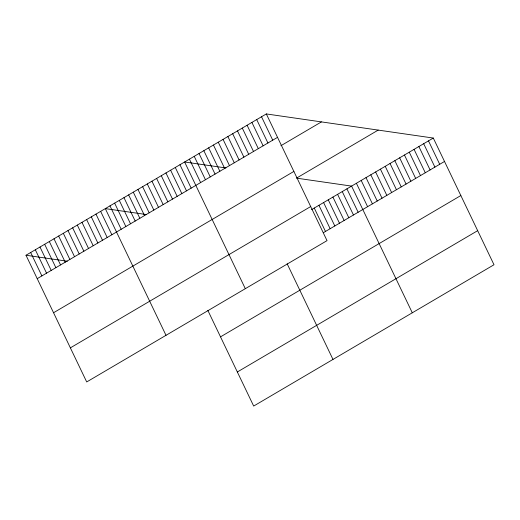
<?xml version="1.0" encoding="UTF-8"?>
<svg xmlns="http://www.w3.org/2000/svg" width="520" height="520" viewBox="0 0 520 520"><rect width="100%" height="100%" fill="white"/><g stroke="black" fill="none" stroke-linecap="round" stroke-linejoin="round"><path stroke-width="0.78" d="M266.325 113.939L327.028 240.636L86.703 381.947L26 255.249L266.325 113.939L433.297 138.053L494 264.752L253.675 406.062L207.85 310.421M37.212 278.655L277.543 137.345M280.917 145.717L321.425 121.901M53.547 312.741L293.872 171.431M378.196 130.097L296.485 178.139L351.585 186.102L412.288 312.793M70.369 347.861L310.7 206.55M311.597 209.612L433.297 138.053M323.479 232.629L444.509 161.46M220.513 336.856L460.844 195.546M237.341 371.976L477.672 230.666M225.94 167.953L184.613 161.987L245.317 288.685M146.633 214.584L105.306 208.618L166.01 335.316M26 255.249L67.327 261.216M428.493 140.881L439.706 164.287M423.683 143.709L434.902 167.115M418.88 146.53L430.092 169.936M414.07 149.357L425.288 172.764M409.266 152.185L420.478 175.591M404.456 155.012L415.675 178.419M399.653 157.84L410.865 181.246M394.843 160.66L406.062 184.067M390.039 163.488L401.251 186.894M385.229 166.316L396.448 189.722M380.425 169.143L391.638 192.55M375.622 171.971L386.834 195.377M370.812 174.792L382.025 198.198M366.009 177.619L377.221 201.025M361.199 180.447L372.411 203.853M356.395 183.274L367.607 206.681M346.918 188.844L358.137 212.251M342.257 191.588L353.47 214.994M337.591 194.331L348.803 217.737M332.924 197.073L344.143 220.48M328.263 199.817L339.476 223.223M323.596 202.56L334.809 225.966M318.929 205.303L330.142 228.709M314.262 208.046L325.481 231.452M261.521 116.766L272.733 140.173M256.711 119.594L267.93 143M251.908 122.421L263.12 145.828M247.104 125.249L258.317 148.655M242.294 128.07L253.507 151.476M237.49 130.897L248.703 154.303M232.681 133.725L243.893 157.131M227.877 136.552L239.089 159.959M287.157 263.789L332.982 359.424M223.067 139.38L234.286 162.786M218.264 142.201L229.476 165.607M213.453 145.028L224.672 168.435M208.65 147.856L219.863 171.262M203.84 150.683L215.059 174.089M199.036 153.511L210.249 176.917M194.227 156.332L205.446 179.738M189.423 159.159L200.636 182.566M179.953 164.73L191.165 188.136M175.286 167.472L186.498 190.879M170.619 170.216L181.838 193.622M165.958 172.958L177.171 196.365M161.291 175.702L172.504 199.108M156.624 178.444L167.837 201.851M151.957 181.188L163.176 204.594M147.297 183.931L158.509 207.337M142.63 186.674L153.842 210.08M137.963 189.417L149.181 212.823M133.302 192.16L144.515 215.566M128.635 194.903L139.847 218.309M123.968 197.645L135.18 221.052M119.301 200.389L130.52 223.795M114.641 203.131L125.853 226.538M109.974 205.875L121.186 229.281M100.646 211.361L111.859 234.767M95.979 214.103L107.192 237.51M91.312 216.847L102.525 240.253M86.645 219.589L97.864 242.996M81.984 222.333L93.197 245.739M77.318 225.076L88.53 248.482M72.65 227.819L83.87 251.225M67.984 230.561L79.203 253.968M63.323 233.305L74.535 256.711M58.656 236.047L69.868 259.454M53.989 238.791L65.208 262.197M49.329 241.534L60.541 264.94M44.661 244.276L55.874 267.683M39.995 247.019L51.207 270.426M35.328 249.763L46.547 273.169M30.667 252.506L41.88 275.912"/></g></svg>
